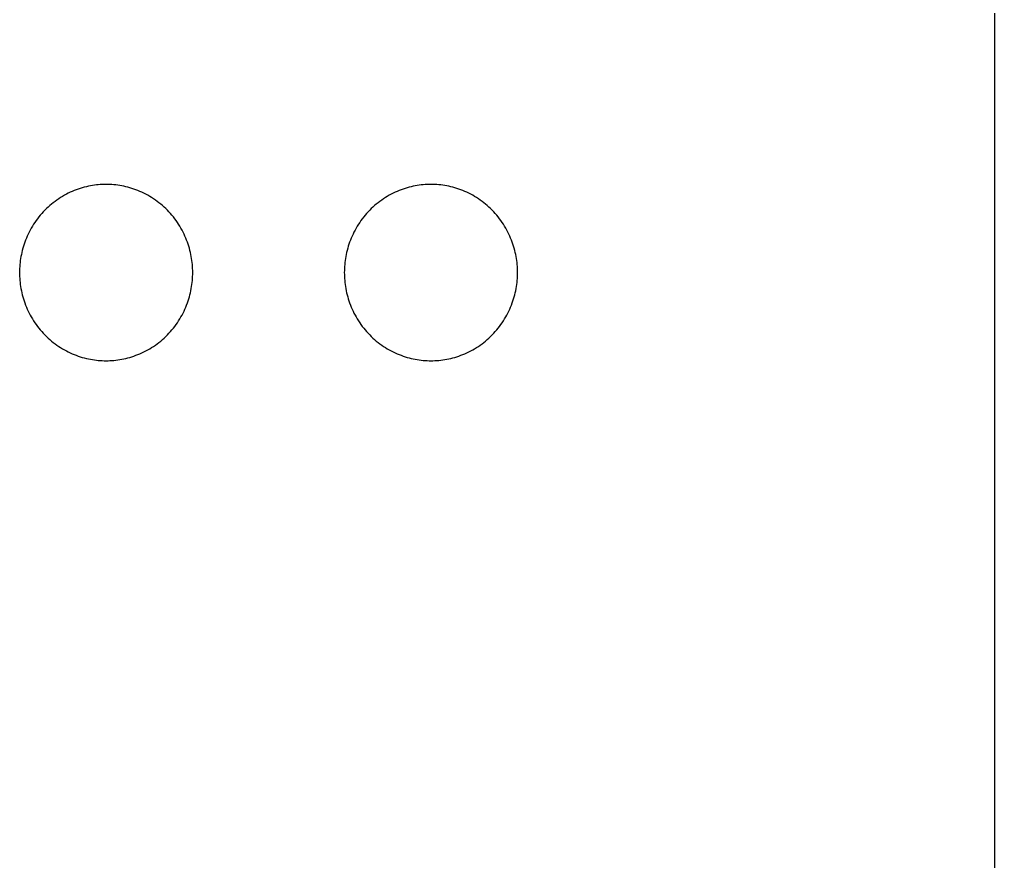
# Model space of a CAD drawing. Header units: millimetres. Extents: x 0 to 4030, y -54 to 2762.
# Drawn here: x 1823.92 to 1861.73, y 458.97 to 491.6 of the extents above; entities that cross this region are included whole.
import ezdxf

# ---------------------------------------------------------------- set-up
doc = ezdxf.new("R2010")
doc.units = ezdxf.units.MM
doc.header["$MEASUREMENT"] = 0
doc.layers.add('Utwórz2D linie widoczne', color=7, linetype='Continuous', true_color=0x000000)

msp = doc.modelspace()

# ---------------------------------------------------------------- linework, layer by layer
at = {"layer": 'Utwórz2D linie widoczne'}
for p, q in [((1861.725, 653.261), (1861.725, 435.178)), ((1826.125, 484.996), (1826.047, 484.966)), ((1826.203, 485.024), (1826.125, 484.996)), ((1826.281, 485.05), (1826.203, 485.024)), ((1826.359, 485.074), (1826.281, 485.05)), ((1826.437, 485.096), (1826.359, 485.074)), ((1826.516, 485.116), (1826.437, 485.096)), ((1826.594, 485.133), (1826.516, 485.116)), ((1826.672, 485.149), (1826.594, 485.133)), ((1826.75, 485.163), (1826.672, 485.149)), ((1826.827, 485.174), (1826.75, 485.163)), ((1826.904, 485.184), (1826.827, 485.174)), ((1826.981, 485.192), (1826.904, 485.184)), ((1827.058, 485.198), (1826.981, 485.192)), ((1827.133, 485.203), (1827.058, 485.198)), ((1827.208, 485.205), (1827.133, 485.203)), ((1827.283, 485.206), (1827.208, 485.205)), ((1827.358, 485.205), (1827.283, 485.206)), ((1827.433, 485.203), (1827.358, 485.205)), ((1827.508, 485.198), (1827.433, 485.203)), ((1827.585, 485.192), (1827.508, 485.198)), ((1827.662, 485.184), (1827.585, 485.192)), ((1827.739, 485.174), (1827.662, 485.184)), ((1827.816, 485.163), (1827.739, 485.174)), ((1827.894, 485.149), (1827.816, 485.163)), ((1827.972, 485.133), (1827.894, 485.149)), ((1828.05, 485.116), (1827.972, 485.133)), ((1828.129, 485.096), (1828.05, 485.116)), ((1828.207, 485.074), (1828.129, 485.096)), ((1828.285, 485.05), (1828.207, 485.074)), ((1828.363, 485.024), (1828.285, 485.05)), ((1828.441, 484.996), (1828.363, 485.024)), ((1828.519, 484.966), (1828.441, 484.996)), ((1838.718, 484.996), (1838.64, 484.966)), ((1838.796, 485.024), (1838.718, 484.996)), ((1838.874, 485.05), (1838.796, 485.024)), ((1838.952, 485.074), (1838.874, 485.05)), ((1839.03, 485.096), (1838.952, 485.074)), ((1839.109, 485.116), (1839.03, 485.096)), ((1839.187, 485.133), (1839.109, 485.116)), ((1839.265, 485.149), (1839.187, 485.133)), ((1839.343, 485.163), (1839.265, 485.149)), ((1839.42, 485.174), (1839.343, 485.163)), ((1839.498, 485.184), (1839.42, 485.174)), ((1839.574, 485.192), (1839.498, 485.184)), ((1839.651, 485.198), (1839.574, 485.192)), ((1839.726, 485.203), (1839.651, 485.198)), ((1839.802, 485.205), (1839.726, 485.203)), ((1839.876, 485.206), (1839.802, 485.205)), ((1839.951, 485.205), (1839.876, 485.206)), ((1840.026, 485.203), (1839.951, 485.205)), ((1840.102, 485.198), (1840.026, 485.203)), ((1840.178, 485.192), (1840.102, 485.198)), ((1840.255, 485.184), (1840.178, 485.192)), ((1840.332, 485.174), (1840.255, 485.184)), ((1840.409, 485.163), (1840.332, 485.174)), ((1840.487, 485.149), (1840.409, 485.163)), ((1840.565, 485.133), (1840.487, 485.149)), ((1840.643, 485.116), (1840.565, 485.133)), ((1840.722, 485.096), (1840.643, 485.116)), ((1840.8, 485.074), (1840.722, 485.096)), ((1840.878, 485.05), (1840.8, 485.074)), ((1840.957, 485.024), (1840.878, 485.05)), ((1841.035, 484.996), (1840.957, 485.024)), ((1841.112, 484.966), (1841.035, 484.996)), ((1825.374, 484.6), (1825.304, 484.549)), ((1825.445, 484.649), (1825.374, 484.6)), ((1825.518, 484.696), (1825.445, 484.649)), ((1825.591, 484.741), (1825.518, 484.696)), ((1825.666, 484.784), (1825.591, 484.741)), ((1825.741, 484.824), (1825.666, 484.784)), ((1825.816, 484.863), (1825.741, 484.824)), ((1825.893, 484.9), (1825.816, 484.863)), ((1825.97, 484.934), (1825.893, 484.9)), ((1826.047, 484.966), (1825.97, 484.934)), ((1828.596, 484.934), (1828.519, 484.966)), ((1828.673, 484.9), (1828.596, 484.934)), ((1828.75, 484.863), (1828.673, 484.9)), ((1828.825, 484.824), (1828.75, 484.863)), ((1828.9, 484.784), (1828.825, 484.824)), ((1828.975, 484.741), (1828.9, 484.784)), ((1829.048, 484.696), (1828.975, 484.741)), ((1829.121, 484.649), (1829.048, 484.696)), ((1829.192, 484.6), (1829.121, 484.649)), ((1829.262, 484.549), (1829.192, 484.6)), ((1837.967, 484.6), (1837.897, 484.549)), ((1838.038, 484.649), (1837.967, 484.6)), ((1838.111, 484.696), (1838.038, 484.649)), ((1838.184, 484.741), (1838.111, 484.696)), ((1838.259, 484.784), (1838.184, 484.741)), ((1838.334, 484.824), (1838.259, 484.784)), ((1838.409, 484.863), (1838.334, 484.824)), ((1838.486, 484.9), (1838.409, 484.863)), ((1838.563, 484.934), (1838.486, 484.9)), ((1838.64, 484.966), (1838.563, 484.934)), ((1841.19, 484.934), (1841.112, 484.966)), ((1841.266, 484.9), (1841.19, 484.934)), ((1841.343, 484.863), (1841.266, 484.9)), ((1841.418, 484.824), (1841.343, 484.863)), ((1841.494, 484.784), (1841.418, 484.824)), ((1841.568, 484.741), (1841.494, 484.784)), ((1841.641, 484.696), (1841.568, 484.741)), ((1841.714, 484.649), (1841.641, 484.696)), ((1841.785, 484.6), (1841.714, 484.649)), ((1841.856, 484.549), (1841.785, 484.6)), ((1824.971, 484.267), (1824.908, 484.205)), ((1825.034, 484.327), (1824.971, 484.267)), ((1825.1, 484.385), (1825.034, 484.327)), ((1825.166, 484.442), (1825.1, 484.385)), ((1825.234, 484.497), (1825.166, 484.442)), ((1825.304, 484.549), (1825.234, 484.497)), ((1829.332, 484.497), (1829.262, 484.549)), ((1829.4, 484.442), (1829.332, 484.497)), ((1829.466, 484.385), (1829.4, 484.442)), ((1829.532, 484.327), (1829.466, 484.385)), ((1829.595, 484.267), (1829.532, 484.327)), ((1829.658, 484.205), (1829.595, 484.267)), ((1837.564, 484.267), (1837.502, 484.205)), ((1837.628, 484.327), (1837.564, 484.267)), ((1837.693, 484.385), (1837.628, 484.327)), ((1837.759, 484.442), (1837.693, 484.385)), ((1837.827, 484.497), (1837.759, 484.442)), ((1837.897, 484.549), (1837.827, 484.497)), ((1841.925, 484.497), (1841.856, 484.549)), ((1841.993, 484.442), (1841.925, 484.497)), ((1842.059, 484.385), (1841.993, 484.442)), ((1842.125, 484.327), (1842.059, 484.385)), ((1842.188, 484.267), (1842.125, 484.327)), ((1842.251, 484.205), (1842.188, 484.267)), ((1824.622, 483.874), (1824.57, 483.803)), ((1824.676, 483.943), (1824.622, 483.874)), ((1824.731, 484.011), (1824.676, 483.943)), ((1824.789, 484.077), (1824.731, 484.011)), ((1824.848, 484.142), (1824.789, 484.077)), ((1824.908, 484.205), (1824.848, 484.142)), ((1829.718, 484.142), (1829.658, 484.205)), ((1829.777, 484.077), (1829.718, 484.142)), ((1829.835, 484.011), (1829.777, 484.077)), ((1829.89, 483.943), (1829.835, 484.011)), ((1829.944, 483.874), (1829.89, 483.943)), ((1829.996, 483.803), (1829.944, 483.874)), ((1837.215, 483.874), (1837.163, 483.803)), ((1837.269, 483.943), (1837.215, 483.874)), ((1837.325, 484.011), (1837.269, 483.943)), ((1837.382, 484.077), (1837.325, 484.011)), ((1837.441, 484.142), (1837.382, 484.077)), ((1837.502, 484.205), (1837.441, 484.142)), ((1842.311, 484.142), (1842.251, 484.205)), ((1842.37, 484.077), (1842.311, 484.142)), ((1842.428, 484.011), (1842.37, 484.077)), ((1842.483, 483.943), (1842.428, 484.011)), ((1842.537, 483.874), (1842.483, 483.943)), ((1842.589, 483.803), (1842.537, 483.874)), ((1824.382, 483.511), (1824.34, 483.435)), ((1824.426, 483.585), (1824.382, 483.511)), ((1824.472, 483.659), (1824.426, 483.585)), ((1824.52, 483.732), (1824.472, 483.659)), ((1824.57, 483.803), (1824.52, 483.732)), ((1830.046, 483.732), (1829.996, 483.803)), ((1830.094, 483.659), (1830.046, 483.732)), ((1830.14, 483.585), (1830.094, 483.659)), ((1830.184, 483.511), (1830.14, 483.585)), ((1830.226, 483.435), (1830.184, 483.511)), ((1836.975, 483.511), (1836.933, 483.435)), ((1837.019, 483.585), (1836.975, 483.511)), ((1837.065, 483.659), (1837.019, 483.585)), ((1837.113, 483.732), (1837.065, 483.659)), ((1837.163, 483.803), (1837.113, 483.732)), ((1842.639, 483.732), (1842.589, 483.803)), ((1842.687, 483.659), (1842.639, 483.732)), ((1842.733, 483.585), (1842.687, 483.659)), ((1842.777, 483.511), (1842.733, 483.585)), ((1842.819, 483.435), (1842.777, 483.511)), ((1824.192, 483.126), (1824.161, 483.047)), ((1824.226, 483.204), (1824.192, 483.126)), ((1824.262, 483.282), (1824.226, 483.204)), ((1824.3, 483.359), (1824.262, 483.282)), ((1824.34, 483.435), (1824.3, 483.359)), ((1830.266, 483.359), (1830.226, 483.435)), ((1830.304, 483.282), (1830.266, 483.359)), ((1830.34, 483.204), (1830.304, 483.282)), ((1830.374, 483.126), (1830.34, 483.204)), ((1830.405, 483.047), (1830.374, 483.126)), ((1836.785, 483.126), (1836.754, 483.047)), ((1836.819, 483.204), (1836.785, 483.126)), ((1836.855, 483.282), (1836.819, 483.204)), ((1836.893, 483.359), (1836.855, 483.282)), ((1836.933, 483.435), (1836.893, 483.359)), ((1842.859, 483.359), (1842.819, 483.435)), ((1842.897, 483.282), (1842.859, 483.359)), ((1842.933, 483.204), (1842.897, 483.282)), ((1842.967, 483.126), (1842.933, 483.204)), ((1842.998, 483.047), (1842.967, 483.126)), ((1824.054, 482.73), (1824.033, 482.65)), ((1824.078, 482.809), (1824.054, 482.73)), ((1824.103, 482.889), (1824.078, 482.809)), ((1824.131, 482.968), (1824.103, 482.889)), ((1824.161, 483.047), (1824.131, 482.968)), ((1830.435, 482.968), (1830.405, 483.047)), ((1830.463, 482.889), (1830.435, 482.968)), ((1830.488, 482.809), (1830.463, 482.889)), ((1830.512, 482.73), (1830.488, 482.809)), ((1830.533, 482.65), (1830.512, 482.73)), ((1836.648, 482.73), (1836.626, 482.65)), ((1836.671, 482.809), (1836.648, 482.73)), ((1836.696, 482.889), (1836.671, 482.809)), ((1836.724, 482.968), (1836.696, 482.889)), ((1836.754, 483.047), (1836.724, 482.968)), ((1843.028, 482.968), (1842.998, 483.047)), ((1843.056, 482.889), (1843.028, 482.968)), ((1843.081, 482.809), (1843.056, 482.889)), ((1843.105, 482.73), (1843.081, 482.809)), ((1843.126, 482.65), (1843.105, 482.73)), ((1823.967, 482.332), (1823.956, 482.253)), ((1823.981, 482.411), (1823.967, 482.332)), ((1823.996, 482.491), (1823.981, 482.411)), ((1824.014, 482.57), (1823.996, 482.491)), ((1824.033, 482.65), (1824.014, 482.57)), ((1830.552, 482.57), (1830.533, 482.65)), ((1830.57, 482.491), (1830.552, 482.57)), ((1830.585, 482.411), (1830.57, 482.491)), ((1830.599, 482.332), (1830.585, 482.411)), ((1830.61, 482.253), (1830.599, 482.332)), ((1836.561, 482.332), (1836.549, 482.253)), ((1836.574, 482.411), (1836.561, 482.332)), ((1836.589, 482.491), (1836.574, 482.411)), ((1836.607, 482.57), (1836.589, 482.491)), ((1836.626, 482.65), (1836.607, 482.57)), ((1843.145, 482.57), (1843.126, 482.65)), ((1843.163, 482.491), (1843.145, 482.57)), ((1843.178, 482.411), (1843.163, 482.491)), ((1843.192, 482.332), (1843.178, 482.411)), ((1843.203, 482.253), (1843.192, 482.332)), ((1823.932, 482.019), (1823.928, 481.942)), ((1823.938, 482.096), (1823.932, 482.019)), ((1823.946, 482.175), (1823.938, 482.096)), ((1823.956, 482.253), (1823.946, 482.175)), ((1830.62, 482.175), (1830.61, 482.253)), ((1830.628, 482.096), (1830.62, 482.175)), ((1830.634, 482.019), (1830.628, 482.096)), ((1830.638, 481.942), (1830.634, 482.019)), ((1836.526, 482.019), (1836.521, 481.942)), ((1836.532, 482.096), (1836.526, 482.019)), ((1836.539, 482.175), (1836.532, 482.096)), ((1836.549, 482.253), (1836.539, 482.175)), ((1843.213, 482.175), (1843.203, 482.253)), ((1843.221, 482.096), (1843.213, 482.175)), ((1843.227, 482.019), (1843.221, 482.096)), ((1843.231, 481.942), (1843.227, 482.019)), ((1823.926, 481.865), (1823.925, 481.789)), ((1823.925, 481.789), (1823.926, 481.714)), ((1823.928, 481.942), (1823.926, 481.865)), ((1823.926, 481.714), (1823.928, 481.637)), ((1823.928, 481.637), (1823.932, 481.56)), ((1830.634, 481.56), (1830.638, 481.637)), ((1830.64, 481.865), (1830.638, 481.942)), ((1830.638, 481.637), (1830.64, 481.714)), ((1830.641, 481.789), (1830.64, 481.865)), ((1830.64, 481.714), (1830.641, 481.789)), ((1836.519, 481.865), (1836.518, 481.789)), ((1836.518, 481.789), (1836.519, 481.714)), ((1836.521, 481.942), (1836.519, 481.865)), ((1836.519, 481.714), (1836.521, 481.637)), ((1836.521, 481.637), (1836.526, 481.56)), ((1843.227, 481.56), (1843.231, 481.637)), ((1843.233, 481.865), (1843.231, 481.942)), ((1843.231, 481.637), (1843.233, 481.714)), ((1843.234, 481.789), (1843.233, 481.865)), ((1843.233, 481.714), (1843.234, 481.789)), ((1823.932, 481.56), (1823.938, 481.482)), ((1823.938, 481.482), (1823.946, 481.404)), ((1823.946, 481.404), (1823.956, 481.326)), ((1823.956, 481.326), (1823.967, 481.247)), ((1823.967, 481.247), (1823.981, 481.168)), ((1830.585, 481.168), (1830.599, 481.247)), ((1830.599, 481.247), (1830.61, 481.326)), ((1830.61, 481.326), (1830.62, 481.404)), ((1830.62, 481.404), (1830.628, 481.482)), ((1830.628, 481.482), (1830.634, 481.56)), ((1836.526, 481.56), (1836.532, 481.482)), ((1836.532, 481.482), (1836.539, 481.404)), ((1836.539, 481.404), (1836.549, 481.326)), ((1836.549, 481.326), (1836.561, 481.247)), ((1836.561, 481.247), (1836.574, 481.168)), ((1843.178, 481.168), (1843.192, 481.247)), ((1843.192, 481.247), (1843.203, 481.326)), ((1843.203, 481.326), (1843.213, 481.404)), ((1843.213, 481.404), (1843.221, 481.482)), ((1843.221, 481.482), (1843.227, 481.56)), ((1823.981, 481.168), (1823.996, 481.088)), ((1823.996, 481.088), (1824.014, 481.009)), ((1824.014, 481.009), (1824.033, 480.929)), ((1824.033, 480.929), (1824.054, 480.849)), ((1824.054, 480.849), (1824.078, 480.77)), ((1830.488, 480.77), (1830.512, 480.849)), ((1830.512, 480.849), (1830.533, 480.929)), ((1830.533, 480.929), (1830.552, 481.009)), ((1830.552, 481.009), (1830.57, 481.088)), ((1830.57, 481.088), (1830.585, 481.168)), ((1836.574, 481.168), (1836.589, 481.088)), ((1836.589, 481.088), (1836.607, 481.009)), ((1836.607, 481.009), (1836.626, 480.929)), ((1836.626, 480.929), (1836.648, 480.849)), ((1836.648, 480.849), (1836.671, 480.77)), ((1843.081, 480.77), (1843.105, 480.849)), ((1843.105, 480.849), (1843.126, 480.929)), ((1843.126, 480.929), (1843.145, 481.009)), ((1843.145, 481.009), (1843.163, 481.088)), ((1843.163, 481.088), (1843.178, 481.168)), ((1824.078, 480.77), (1824.103, 480.69)), ((1824.103, 480.69), (1824.131, 480.611)), ((1824.131, 480.611), (1824.161, 480.532)), ((1824.161, 480.532), (1824.192, 480.453)), ((1824.192, 480.453), (1824.226, 480.375)), ((1830.34, 480.375), (1830.374, 480.453)), ((1830.374, 480.453), (1830.405, 480.532)), ((1830.405, 480.532), (1830.435, 480.611)), ((1830.435, 480.611), (1830.463, 480.69)), ((1830.463, 480.69), (1830.488, 480.77)), ((1836.671, 480.77), (1836.696, 480.69)), ((1836.696, 480.69), (1836.724, 480.611)), ((1836.724, 480.611), (1836.754, 480.532)), ((1836.754, 480.532), (1836.785, 480.453)), ((1836.785, 480.453), (1836.819, 480.375)), ((1842.933, 480.375), (1842.967, 480.453)), ((1842.967, 480.453), (1842.998, 480.532)), ((1842.998, 480.532), (1843.028, 480.611)), ((1843.028, 480.611), (1843.056, 480.69)), ((1843.056, 480.69), (1843.081, 480.77)), ((1824.226, 480.375), (1824.262, 480.297)), ((1824.262, 480.297), (1824.3, 480.22)), ((1824.3, 480.22), (1824.34, 480.144)), ((1824.34, 480.144), (1824.382, 480.068)), ((1824.382, 480.068), (1824.426, 479.994)), ((1830.14, 479.994), (1830.184, 480.068)), ((1830.184, 480.068), (1830.226, 480.144)), ((1830.226, 480.144), (1830.266, 480.22)), ((1830.266, 480.22), (1830.304, 480.297)), ((1830.304, 480.297), (1830.34, 480.375)), ((1836.819, 480.375), (1836.855, 480.297)), ((1836.855, 480.297), (1836.893, 480.22)), ((1836.893, 480.22), (1836.933, 480.144)), ((1836.933, 480.144), (1836.975, 480.068)), ((1836.975, 480.068), (1837.019, 479.994)), ((1842.733, 479.994), (1842.777, 480.068)), ((1842.777, 480.068), (1842.819, 480.144)), ((1842.819, 480.144), (1842.859, 480.22)), ((1842.859, 480.22), (1842.897, 480.297)), ((1842.897, 480.297), (1842.933, 480.375)), ((1824.426, 479.994), (1824.472, 479.92)), ((1824.472, 479.92), (1824.52, 479.847)), ((1824.52, 479.847), (1824.57, 479.776)), ((1824.57, 479.776), (1824.622, 479.705)), ((1824.622, 479.705), (1824.676, 479.636)), ((1829.89, 479.636), (1829.944, 479.705)), ((1829.944, 479.705), (1829.996, 479.776)), ((1829.996, 479.776), (1830.046, 479.847)), ((1830.046, 479.847), (1830.094, 479.92)), ((1830.094, 479.92), (1830.14, 479.994)), ((1837.019, 479.994), (1837.065, 479.92)), ((1837.065, 479.92), (1837.113, 479.847)), ((1837.113, 479.847), (1837.163, 479.776)), ((1837.163, 479.776), (1837.215, 479.705)), ((1837.215, 479.705), (1837.269, 479.636)), ((1842.483, 479.636), (1842.537, 479.705)), ((1842.537, 479.705), (1842.589, 479.776)), ((1842.589, 479.776), (1842.639, 479.847)), ((1842.639, 479.847), (1842.687, 479.92)), ((1842.687, 479.92), (1842.733, 479.994)), ((1824.676, 479.636), (1824.731, 479.568)), ((1824.731, 479.568), (1824.789, 479.502)), ((1824.789, 479.502), (1824.848, 479.437)), ((1824.848, 479.437), (1824.908, 479.374)), ((1824.908, 479.374), (1824.971, 479.312)), ((1824.971, 479.312), (1825.034, 479.252)), ((1829.532, 479.252), (1829.595, 479.312)), ((1829.595, 479.312), (1829.658, 479.374)), ((1829.658, 479.374), (1829.718, 479.437)), ((1829.718, 479.437), (1829.777, 479.502)), ((1829.777, 479.502), (1829.835, 479.568)), ((1829.835, 479.568), (1829.89, 479.636)), ((1837.269, 479.636), (1837.325, 479.568)), ((1837.325, 479.568), (1837.382, 479.502)), ((1837.382, 479.502), (1837.441, 479.437)), ((1837.441, 479.437), (1837.502, 479.374)), ((1837.502, 479.374), (1837.564, 479.312)), ((1837.564, 479.312), (1837.628, 479.252)), ((1842.125, 479.252), (1842.188, 479.312)), ((1842.188, 479.312), (1842.251, 479.374)), ((1842.251, 479.374), (1842.311, 479.437)), ((1842.311, 479.437), (1842.37, 479.502)), ((1842.37, 479.502), (1842.428, 479.568)), ((1842.428, 479.568), (1842.483, 479.636)), ((1825.034, 479.252), (1825.1, 479.193)), ((1825.1, 479.193), (1825.166, 479.137)), ((1825.166, 479.137), (1825.234, 479.082)), ((1825.234, 479.082), (1825.304, 479.03)), ((1825.304, 479.03), (1825.374, 478.979)), ((1825.374, 478.979), (1825.445, 478.93)), ((1825.445, 478.93), (1825.518, 478.883)), ((1829.048, 478.883), (1829.121, 478.93)), ((1829.121, 478.93), (1829.192, 478.979)), ((1829.192, 478.979), (1829.262, 479.03)), ((1829.262, 479.03), (1829.332, 479.082)), ((1829.332, 479.082), (1829.4, 479.137)), ((1829.4, 479.137), (1829.466, 479.193)), ((1829.466, 479.193), (1829.532, 479.252)), ((1837.628, 479.252), (1837.693, 479.193)), ((1837.693, 479.193), (1837.759, 479.137)), ((1837.759, 479.137), (1837.827, 479.082)), ((1837.827, 479.082), (1837.897, 479.03)), ((1837.897, 479.03), (1837.967, 478.979)), ((1837.967, 478.979), (1838.038, 478.93)), ((1838.038, 478.93), (1838.111, 478.883)), ((1841.641, 478.883), (1841.714, 478.93)), ((1841.714, 478.93), (1841.785, 478.979)), ((1841.785, 478.979), (1841.856, 479.03)), ((1841.856, 479.03), (1841.925, 479.082)), ((1841.925, 479.082), (1841.993, 479.137)), ((1841.993, 479.137), (1842.059, 479.193)), ((1842.059, 479.193), (1842.125, 479.252)), ((1825.518, 478.883), (1825.591, 478.838)), ((1825.591, 478.838), (1825.666, 478.795)), ((1825.666, 478.795), (1825.741, 478.755)), ((1825.741, 478.755), (1825.816, 478.716)), ((1825.816, 478.716), (1825.893, 478.679)), ((1825.893, 478.679), (1825.97, 478.645)), ((1825.97, 478.645), (1826.047, 478.613)), ((1826.047, 478.613), (1826.125, 478.583)), ((1826.125, 478.583), (1826.203, 478.555)), ((1826.203, 478.555), (1826.281, 478.529)), ((1828.285, 478.529), (1828.363, 478.555)), ((1828.363, 478.555), (1828.441, 478.583)), ((1828.441, 478.583), (1828.519, 478.613)), ((1828.519, 478.613), (1828.596, 478.645)), ((1828.596, 478.645), (1828.673, 478.679)), ((1828.673, 478.679), (1828.75, 478.716)), ((1828.75, 478.716), (1828.825, 478.755)), ((1828.825, 478.755), (1828.9, 478.795)), ((1828.9, 478.795), (1828.975, 478.838)), ((1828.975, 478.838), (1829.048, 478.883)), ((1838.111, 478.883), (1838.184, 478.838)), ((1838.184, 478.838), (1838.259, 478.795)), ((1838.259, 478.795), (1838.334, 478.755)), ((1838.334, 478.755), (1838.409, 478.716)), ((1838.409, 478.716), (1838.486, 478.679)), ((1838.486, 478.679), (1838.563, 478.645)), ((1838.563, 478.645), (1838.64, 478.613)), ((1838.64, 478.613), (1838.718, 478.583)), ((1838.718, 478.583), (1838.796, 478.555)), ((1838.796, 478.555), (1838.874, 478.529)), ((1840.878, 478.529), (1840.957, 478.555)), ((1840.957, 478.555), (1841.035, 478.583)), ((1841.035, 478.583), (1841.112, 478.613)), ((1841.112, 478.613), (1841.19, 478.645)), ((1841.19, 478.645), (1841.266, 478.679)), ((1841.266, 478.679), (1841.343, 478.716)), ((1841.343, 478.716), (1841.418, 478.755)), ((1841.418, 478.755), (1841.494, 478.795)), ((1841.494, 478.795), (1841.568, 478.838)), ((1841.568, 478.838), (1841.641, 478.883)), ((1826.281, 478.529), (1826.359, 478.505)), ((1826.359, 478.505), (1826.437, 478.483)), ((1826.437, 478.483), (1826.516, 478.463)), ((1826.516, 478.463), (1826.594, 478.446)), ((1826.594, 478.446), (1826.672, 478.43)), ((1826.672, 478.43), (1826.75, 478.416)), ((1826.75, 478.416), (1826.827, 478.404)), ((1826.827, 478.404), (1826.904, 478.395)), ((1826.904, 478.395), (1826.981, 478.387)), ((1826.981, 478.387), (1827.058, 478.381)), ((1827.058, 478.381), (1827.133, 478.376)), ((1827.133, 478.376), (1827.208, 478.374)), ((1827.208, 478.374), (1827.283, 478.373)), ((1827.283, 478.373), (1827.358, 478.374)), ((1827.358, 478.374), (1827.433, 478.376)), ((1827.433, 478.376), (1827.508, 478.381)), ((1827.508, 478.381), (1827.585, 478.387)), ((1827.585, 478.387), (1827.662, 478.395)), ((1827.662, 478.395), (1827.739, 478.404)), ((1827.739, 478.404), (1827.816, 478.416)), ((1827.816, 478.416), (1827.894, 478.43)), ((1827.894, 478.43), (1827.972, 478.446)), ((1827.972, 478.446), (1828.05, 478.463)), ((1828.05, 478.463), (1828.129, 478.483)), ((1828.129, 478.483), (1828.207, 478.505)), ((1828.207, 478.505), (1828.285, 478.529)), ((1838.874, 478.529), (1838.952, 478.505)), ((1838.952, 478.505), (1839.03, 478.483)), ((1839.03, 478.483), (1839.109, 478.463)), ((1839.109, 478.463), (1839.187, 478.446)), ((1839.187, 478.446), (1839.265, 478.43)), ((1839.265, 478.43), (1839.343, 478.416)), ((1839.343, 478.416), (1839.42, 478.404)), ((1839.42, 478.404), (1839.498, 478.395)), ((1839.498, 478.395), (1839.574, 478.387)), ((1839.574, 478.387), (1839.651, 478.381)), ((1839.651, 478.381), (1839.726, 478.376)), ((1839.726, 478.376), (1839.802, 478.374)), ((1839.802, 478.374), (1839.876, 478.373)), ((1839.876, 478.373), (1839.951, 478.374)), ((1839.951, 478.374), (1840.026, 478.376)), ((1840.026, 478.376), (1840.102, 478.381)), ((1840.102, 478.381), (1840.178, 478.387)), ((1840.178, 478.387), (1840.255, 478.395)), ((1840.255, 478.395), (1840.332, 478.404)), ((1840.332, 478.404), (1840.409, 478.416)), ((1840.409, 478.416), (1840.487, 478.43)), ((1840.487, 478.43), (1840.565, 478.446)), ((1840.565, 478.446), (1840.643, 478.463)), ((1840.643, 478.463), (1840.722, 478.483)), ((1840.722, 478.483), (1840.8, 478.505)), ((1840.8, 478.505), (1840.878, 478.529))]:
    msp.add_line(p, q, dxfattribs=at)

doc.saveas('drawing.dxf')
